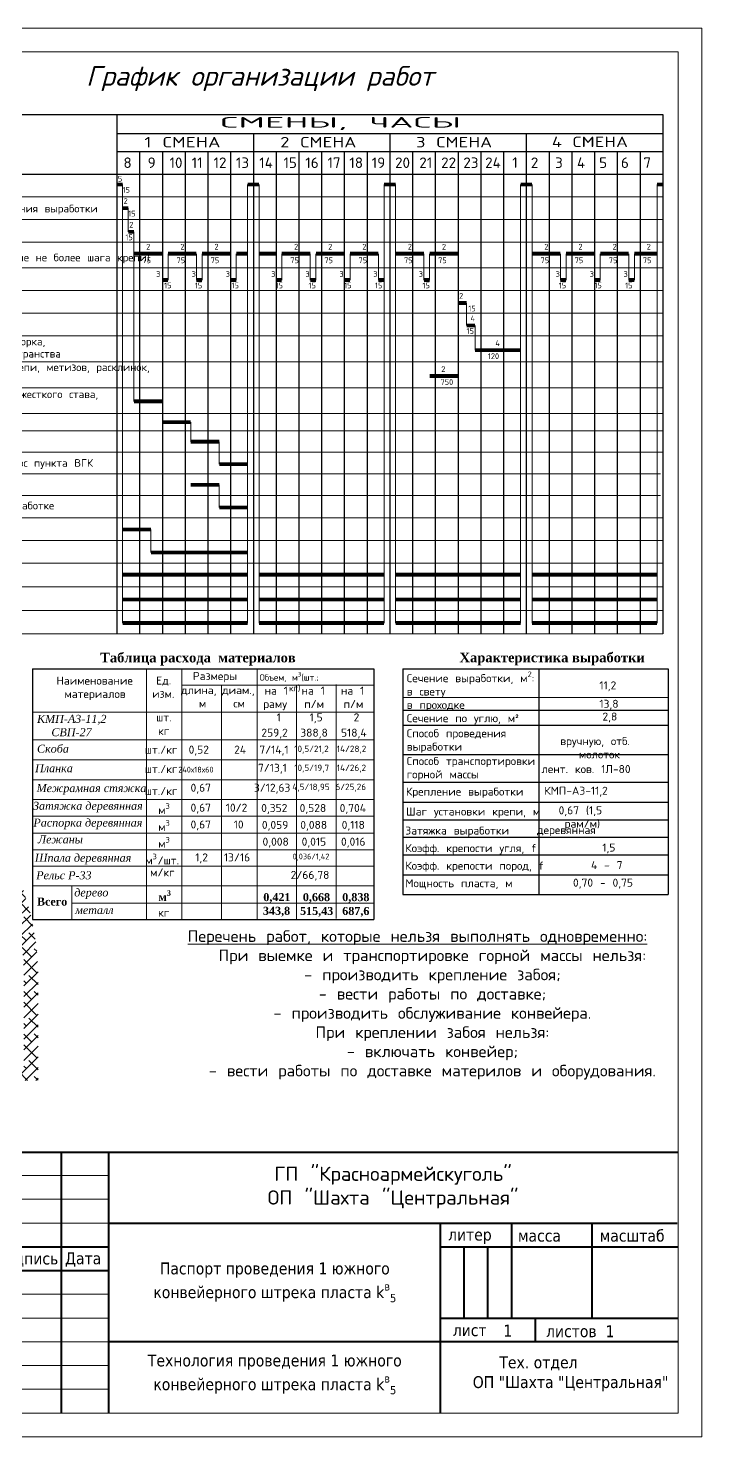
# Model space of a CAD drawing. Header units: millimetres. Extents: x 1757 to 4342, y -1901 to 53.
# Drawn here: x 4200.1 to 4342.3, y -1901.3 to -1604.3 of the extents above; entities that cross this region are included whole.
import ezdxf
from ezdxf.enums import TextEntityAlignment as Align

# ---------------------------------------------------------------- set-up
doc = ezdxf.new("R2010")
doc.units = ezdxf.units.MM
doc.header["$LTSCALE"] = 0.1
doc.styles.get("Standard").update_dxf_attribs({"font": 'txt.shx'})

# ---------------------------------------------------------------- blocks, each defined once
blk = doc.blocks.new('График организации работ')
at = {"lineweight": 30}
for p, q in [((142487.35, -140525.45), (142743.82, -140525.45)), ((142599.82, -140525.45), (142599.82, -140662.35)), ((142743.82, -140525.45), (142743.82, -140662.35)), ((142599.82, -140530.45), (142743.79, -140530.45)), ((142487.35, -140541.18), (142635.68, -140541.18)), ((142635.68, -140541.18), (142671.5, -140541.18)), ((142671.5, -140541.18), (142707.32, -140541.18)), ((142707.32, -140541.18), (142743.82, -140541.18))]:
    blk.add_line(p, q, dxfattribs=at)
at = {"linetype": 'Continuous', "lineweight": 15}
for p, q in [((142487.35, -140525.45), (142487.35, -140662.35)), ((142487.35, -140547.15), (142743.82, -140547.15)), ((142487.35, -140553.1), (142743.82, -140553.1)), ((142487.35, -140559.07), (142743.82, -140559.07)), ((142487.35, -140565.91), (142743.82, -140565.91)), ((142487.35, -140571.88), (142743.82, -140571.88)), ((142487.35, -140577.85), (142743.82, -140577.85)), ((142487.35, -140583.82), (142743.82, -140583.82)), ((142487.35, -140590.67), (142743.82, -140590.67)), ((142487.35, -140597.47), (142743.82, -140597.47)), ((142487.35, -140604.27), (142743.82, -140604.27)), ((142487.35, -140608.85), (142743.82, -140608.85)), ((142487.35, -140614.43), (142743.82, -140614.43)), ((142487.35, -140620.13), (142743.21, -140620.13)), ((142487.35, -140625.83), (142743.21, -140625.83)), ((142487.35, -140631.8), (142743.82, -140631.8)), ((142487.35, -140637.77), (142743.82, -140637.77)), ((142487.35, -140643.74), (142743.82, -140643.74)), ((142487.35, -140649.94), (142743.82, -140649.94)), ((142487.35, -140656.15), (142743.82, -140656.15)), ((142487.35, -140662.35), (142743.82, -140662.35))]:
    blk.add_line(p, q, dxfattribs=at)
for p, q in [((142635.82, -140530.45), (142635.82, -140662.35)), ((142671.82, -140530.45), (142671.82, -140662.35)), ((142707.82, -140530.45), (142707.82, -140662.35)), ((142599.85, -140535.21), (142635.68, -140535.21)), ((142605.82, -140535.21), (142605.82, -140662.35)), ((142611.82, -140535.21), (142611.82, -140662.35)), ((142617.82, -140535.21), (142617.82, -140662.35)), ((142623.82, -140535.21), (142623.82, -140662.35)), ((142629.82, -140535.21), (142629.82, -140662.35)), ((142635.68, -140535.21), (142671.5, -140535.21)), ((142641.82, -140535.21), (142641.82, -140662.35)), ((142647.82, -140535.21), (142647.82, -140662.35)), ((142653.82, -140535.21), (142653.82, -140662.35)), ((142659.82, -140535.21), (142659.82, -140662.35)), ((142665.82, -140535.21), (142665.82, -140662.35)), ((142671.5, -140535.21), (142707.32, -140535.21)), ((142677.82, -140535.21), (142677.82, -140662.35)), ((142683.82, -140535.21), (142683.82, -140662.35)), ((142689.82, -140535.21), (142689.82, -140662.35)), ((142695.82, -140535.21), (142695.82, -140662.35)), ((142701.82, -140535.21), (142701.82, -140662.35)), ((142707.32, -140535.21), (142743.82, -140535.21)), ((142713.82, -140535.21), (142713.82, -140662.35)), ((142719.82, -140535.21), (142719.82, -140662.35)), ((142725.82, -140535.21), (142725.82, -140662.35)), ((142731.82, -140535.21), (142731.82, -140662.35)), ((142737.82, -140535.21), (142737.82, -140662.35))]:
    blk.add_line(p, q)
at = {"lineweight": 0}
for p, q in [((142487.35, -140541.18), (142487.35, -140547.15)), ((142608.82, -140634.84), (142608.82, -140640.87))]:
    blk.add_line(p, q, dxfattribs=at)
at = {"lineweight": 13}
for p, q in [((142601.32, -140543.91), (142601.32, -140659.48)), ((142634.32, -140543.91), (142634.32, -140659.48)), ((142637.32, -140543.91), (142637.32, -140659.48)), ((142670.32, -140543.91), (142670.32, -140659.48)), ((142673.32, -140543.91), (142673.32, -140659.48)), ((142706.32, -140543.91), (142706.32, -140659.48)), ((142709.32, -140543.91), (142709.32, -140659.48)), ((142742.32, -140543.91), (142742.32, -140659.48)), ((142602.82, -140550.13), (142602.82, -140556.39)), ((142604.32, -140556.39), (142604.32, -140601.06)), ((142613.32, -140569.08), (142613.32, -140562.15)), ((142620.82, -140569.08), (142620.82, -140562.15)), ((142622.32, -140569.08), (142622.32, -140562.15)), ((142629.82, -140569.08), (142629.82, -140562.15)), ((142631.32, -140569.08), (142631.32, -140562.15)), ((142641.82, -140569.08), (142641.82, -140562.15)), ((142643.32, -140569.08), (142643.32, -140562.15)), ((142650.82, -140569.08), (142650.82, -140562.15)), ((142652.32, -140569.08), (142652.32, -140562.15)), ((142659.82, -140569.08), (142659.82, -140562.15)), ((142661.32, -140569.08), (142661.32, -140562.15)), ((142668.82, -140569.08), (142668.82, -140562.15)), ((142670.32, -140569.08), (142670.32, -140562.15)), ((142680.82, -140569.08), (142680.82, -140562.15)), ((142682.32, -140569.08), (142682.32, -140562.15)), ((142716.82, -140569.08), (142716.82, -140562.15)), ((142718.32, -140569.08), (142718.32, -140562.15)), ((142725.82, -140569.08), (142725.82, -140562.15)), ((142727.32, -140569.08), (142727.32, -140562.15)), ((142734.82, -140569.08), (142734.82, -140562.15)), ((142736.32, -140569.08), (142736.32, -140562.15)), ((142692.07, -140575.14), (142692.07, -140581.08)), ((142694.32, -140581.08), (142694.32, -140587.55)), ((142619.32, -140611.69), (142619.32, -140606.56)), ((142626.82, -140617.63), (142626.82, -140611.69)), ((142626.82, -140629.01), (142626.82, -140623.07))]:
    blk.add_line(p, q, dxfattribs=at)
at = {"lineweight": 0, "const_width": 1}
for points in [[(142599.82, -140543.91), (142601.32, -140543.91)], [(142634.32, -140543.91), (142637.32, -140543.91)], [(142670.32, -140543.91), (142673.32, -140543.91)], [(142706.32, -140543.91), (142709.32, -140543.91)], [(142742.32, -140543.91), (142743.82, -140543.91)], [(142601.32, -140550.13), (142602.82, -140550.13)], [(142602.82, -140556.39), (142604.32, -140556.39)], [(142604.32, -140562.15), (142611.82, -140562.15)], [(142613.32, -140562.15), (142620.82, -140562.15)], [(142622.32, -140562.15), (142629.82, -140562.15)], [(142631.32, -140562.15), (142634.32, -140562.15)], [(142637.32, -140562.15), (142641.82, -140562.15)], [(142643.32, -140562.15), (142650.82, -140562.15)], [(142652.32, -140562.15), (142659.82, -140562.15)], [(142661.32, -140562.15), (142668.82, -140562.15)], [(142673.32, -140562.15), (142680.82, -140562.15)], [(142682.32, -140562.15), (142689.82, -140562.15)], [(142709.32, -140562.15), (142716.82, -140562.15)], [(142718.32, -140562.15), (142725.82, -140562.15)], [(142727.32, -140562.15), (142734.82, -140562.15)], [(142736.32, -140562.15), (142742.32, -140562.15)], [(142611.82, -140569.08), (142613.32, -140569.08)], [(142622.32, -140569.08), (142620.82, -140569.08)], [(142631.32, -140569.08), (142629.82, -140569.08)], [(142643.32, -140569.08), (142641.82, -140569.08)], [(142652.32, -140569.08), (142650.82, -140569.08)], [(142661.32, -140569.08), (142659.82, -140569.08)], [(142670.32, -140569.08), (142668.82, -140569.08)], [(142682.32, -140569.08), (142680.82, -140569.08)], [(142718.32, -140569.08), (142716.82, -140569.08)], [(142727.32, -140569.08), (142725.82, -140569.08)], [(142736.32, -140569.08), (142734.82, -140569.08)], [(142692.07, -140575.14), (142689.82, -140575.14)], [(142694.32, -140581.08), (142692.07, -140581.08)], [(142694.32, -140587.55), (142706.32, -140587.55)], [(142682.32, -140594.38), (142689.82, -140594.38)], [(142604.32, -140601.06), (142611.82, -140601.06)], [(142611.82, -140606.56), (142619.32, -140606.56)], [(142619.32, -140611.69), (142626.82, -140611.69)], [(142626.82, -140617.63), (142634.32, -140617.63)], [(142619.32, -140623.07), (142626.82, -140623.07)], [(142626.82, -140629.01), (142634.32, -140629.01)], [(142601.32, -140634.84), (142608.82, -140634.84)], [(142608.82, -140640.87), (142634.32, -140640.87)], [(142601.32, -140646.74), (142634.32, -140646.74)], [(142637.32, -140646.74), (142670.32, -140646.74)], [(142673.32, -140646.74), (142706.32, -140646.74)], [(142709.32, -140646.74), (142742.32, -140646.74)], [(142601.32, -140653.3), (142634.32, -140653.3)], [(142637.32, -140653.3), (142670.32, -140653.3)], [(142673.32, -140653.3), (142706.32, -140653.3)], [(142709.32, -140653.3), (142742.32, -140653.3)], [(142601.32, -140659.48), (142634.32, -140659.48)], [(142637.32, -140659.48), (142670.32, -140659.48)], [(142673.32, -140659.48), (142706.32, -140659.48)], [(142709.32, -140659.48), (142742.32, -140659.48)]]:
    blk.add_lwpolyline(points, dxfattribs=at)
for s, height, width, p, p2 in [('СМЕНЫ, ЧАСЫ', 2.7694, 2.185325, (142627.13, -140528.9), (142690.68, -140528.9)), ('1 СМЕНА', 2.769, 1.143636, (142607.09, -140534.13), (142627.15, -140534.13)), ('2 СМЕНА', 2.769, 1.086454, (142642.91, -140534.13), (142662.97, -140534.13)), ('3 СМЕНА', 2.769, 1.086454, (142678.74, -140534.13), (142698.8, -140534.13)), ('4 СМЕНА', 2.769, 1.086454, (142714.56, -140534.06), (142734.62, -140534.06)), ('ОПЕРАЦИЯ', 2.769, 1.788507, (142515.54, -140536.34), (142554.34, -140536.34))]:
    blk.add_text(s, height=height, dxfattribs=dict(width=width)).set_placement(p, p2, align=Align.FIT)
for s, height, p in [('8', 2.77, (142601.56, -140539.55)), ('9', 2.77, (142607.94, -140539.55)), ('10', 2.769, (142613.71, -140539.55)), ('11', 2.769, (142619.55, -140539.55)), ('12', 2.769, (142625.32, -140539.55)), ('13', 2.769, (142631.22, -140539.55)), ('14', 2.769, (142637.38, -140539.55)), ('15', 2.769, (142643.76, -140539.55)), ('16', 2.769, (142649.53, -140539.55)), ('17', 2.769, (142655.37, -140539.55)), ('18', 2.769, (142661.14, -140539.55)), ('19', 2.769, (142667.04, -140539.55)), ('20', 2.769, (142673.2, -140539.55)), ('21', 2.769, (142679.59, -140539.55)), ('22', 2.769, (142685.35, -140539.55)), ('23', 2.769, (142691.2, -140539.55)), ('24', 2.769, (142696.96, -140539.55)), ('1', 2.77, (142704.11, -140539.51)), ('2', 2.77, (142709.02, -140539.55)), ('3', 2.77, (142715.41, -140539.55)), ('4', 2.77, (142721.18, -140539.55)), ('5', 2.77, (142727.02, -140539.55)), ('6', 2.77, (142732.78, -140539.55)), ('7', 2.77, (142738.69, -140539.55))]:
    blk.add_text(s, height=height).set_placement(p)
at = {"linetype": 'Continuous', "lineweight": 15}
for s, p in [('Прием и сдача смены.', (142488.85, -140545.22)), ('Подготовительно-заключительные работы. Проверка направления выработки ', (142488.85, -140551.26)), ('Обтяжка и смазка замковых соединений ', (142488.78, -140556.87)), ('(разработка по сечению с разбивкой на квадраты, подвигание не более шага крепи)', (142488.85, -140564.15)), ('Выемка горной массы ОМ ', (142488.85, -140561.45)), ('Крепление забоя временной крепью. Уборка горной массы', (142488.85, -140569.16)), ('Перемонтаж рабочего полка', (142488.85, -140575.28)), ('Демонтаж временной крепи', (142488.85, -140581.39)), ('Крепление забоя постоянной рамной крепью, расклинка, распорка,', (142488.85, -140586.3)), ('затяжка межрамного пространства, забутовка закрепного пространства', (142488.85, -140589.51)), ('Подготовка расклинок, метизов. Подноска в забой металлокрепи, метизов, расклинок, ', (142488.85, -140593.08)), ('затяжки, рудстойки', (142488.85, -140596.29)), ('Удлинение ленточного перегружателя 1Л-80 (наращивание с жесткого става,', (142488.85, -140600.2)), ('зачистка конвейера в 50-метровой зоне)', (142488.85, -140603.07)), ('Перемонтаж забойной лебедки. Предохранительного барьера', (142488.85, -140607.34)), ('Настилка рельсового пути', (142488.85, -140612.54)), ('Наращивание п/п става, става сж.воздуха, водоотлива, перенос пункта ВГК', (142488.85, -140618.31)), ('Наращивание вентиляционного става, перенос ДСВ', (142488.85, -140624.02)), ('Устранение утечек воздуха из вентиляционного става по выработке', (142488.85, -140629.53)), ('Доставка, складирование материалов', (142488.85, -140635.73)), ('Зачистка выработки', (142488.85, -140641.48)), ('Обслуживание пересыпов', (142488.85, -140647.58)), ('Обслуживание электрооборудования', (142488.85, -140653.64)), ('Прогноз выбросоопасности. ПВМ', (142488.85, -140659.85))]:
    blk.add_text(s, height=2.0229, dxfattribs=at).set_placement(p)
at = {"lineweight": 13}
for s, height, p in [('5', 1.52, (142600.09, -140543.16)), ('15', 1.523, (142601.32, -140546.11)), ('2', 1.52, (142601.59, -140549.01)), ('15', 1.523, (142602.82, -140552.33)), ('2', 1.52, (142603.09, -140555.27)), ('15', 1.523, (142602.06, -140558.6)), ('2', 1.52, (142607.57, -140561.06)), ('2', 1.52, (142616.57, -140561.06)), ('2', 1.52, (142625.57, -140561.06)), ('2', 1.52, (142646.57, -140561.06)), ('2', 1.52, (142655.57, -140561.06)), ('2', 1.52, (142664.57, -140561.06)), ('2', 1.52, (142676.57, -140561.06)), ('2', 1.52, (142685.57, -140561.06)), ('2', 1.52, (142712.57, -140561.06)), ('2', 1.52, (142721.57, -140561.06)), ('2', 1.52, (142730.57, -140561.06)), ('2', 1.52, (142739.57, -140561.06)), ('75', 1.523, (142606.56, -140564.64)), ('75', 1.523, (142615.56, -140564.64)), ('75', 1.523, (142624.56, -140564.64)), ('75', 1.523, (142645.56, -140564.64)), ('75', 1.523, (142654.56, -140564.64)), ('75', 1.523, (142663.56, -140564.64)), ('75', 1.523, (142675.56, -140564.64)), ('75', 1.523, (142684.56, -140564.64)), ('75', 1.523, (142711.56, -140564.64)), ('75', 1.523, (142720.56, -140564.64)), ('75', 1.523, (142729.56, -140564.64)), ('75', 1.523, (142738.56, -140564.64)), ('3', 1.52, (142610.19, -140568.26)), ('15', 1.523, (142612.29, -140571.28)), ('3', 1.52, (142619.54, -140568.26)), ('15', 1.523, (142620.4, -140571.28)), ('3', 1.52, (142628.53, -140568.26)), ('15', 1.523, (142630.09, -140571.28)), ('3', 1.52, (142640.53, -140568.26)), ('15', 1.523, (142641.69, -140571.28)), ('3', 1.52, (142649.55, -140568.26)), ('15', 1.523, (142650.38, -140571.28)), ('3', 1.52, (142658.53, -140568.26)), ('15', 1.523, (142659.77, -140571.28)), ('3', 1.52, (142667.46, -140568.26)), ('15', 1.523, (142667.9, -140571.28)), ('3', 1.52, (142679.44, -140568.26)), ('15', 1.523, (142680.43, -140571.28)), ('3', 1.52, (142715.55, -140568.26)), ('15', 1.523, (142716.38, -140571.28)), ('3', 1.52, (142724.53, -140568.26)), ('15', 1.523, (142725.77, -140571.28)), ('3', 1.52, (142733.46, -140568.26)), ('15', 1.523, (142733.9, -140571.28)), ('2', 1.52, (142690.09, -140574.02)), ('15', 1.523, (142692.52, -140577.35)), ('4', 1.52, (142693.09, -140579.96)), ('15', 1.523, (142692.06, -140583.28)), ('4', 1.52, (142699.65, -140586.48)), ('120', 1.523, (142697.68, -140589.91)), ('2', 1.52, (142685.4, -140593.31)), ('750', 1.523, (142685.18, -140596.74))]:
    blk.add_text(s, height=height, dxfattribs=at).set_placement(p)
at = {"linetype": 'Continuous', "insert": (142591.72, -140512.67), "char_height": 5.2241, "width": 146.6719, "attachment_point": 1}
blk.add_mtext('{\\fISOCPEUR|b0|i1|c204|p34;График организации работ}', dxfattribs=at)

msp = doc.modelspace()

# ---------------------------------------------------------------- hatches: boundary and pattern name
at = {"lineweight": 0}
h = msp.add_hatch(dxfattribs=at)
h.set_pattern_fill('ANSI38', scale=0.5, style=0)
h.set_pattern_definition([(45, (-279742.487, 278903.6247), (-1.122532015, 1.122532015), []), (135, (-279742.487, 278903.6247), (-3.3675960454, 1.122532015), [3.96875, -2.38125])])
h.paths.add_polyline_path([(4107.219, -1823.191), (4107.219, -1803.192), (4107.283, -1801.196), (4107.477, -1798.707), (4107.96, -1795.24), (4108.894, -1791.017), (4110.085, -1787.193), (4112.177, -1782.206), (4114.161, -1778.525), (4117.158, -1774.059), (4120.581, -1769.983), (4123.632, -1767.125), (4126.941, -1764.551), (4131.956, -1761.552), (4137.25, -1759.228), (4141.345, -1757.939), (4145.234, -1757.086), (4148.781, -1756.607), (4153.567, -1756.395), (4159.051, -1756.762), (4163.69, -1757.69), (4170.179, -1759.606), (4173.999, -1761.309), (4178.182, -1763.683), (4181.349, -1765.895), (4184.437, -1768.541), (4187.386, -1771.703), (4189.946, -1774.972), (4191.796, -1777.74), (4193.772, -1781.235), (4195.479, -1784.931), (4196.348, -1787.193), (4197.765, -1791.982), (4198.86, -1797.847), (4199.215, -1803.192), (4199.215, -1823.191)], flags=16)
h.paths.add_polyline_path([(4104.219, -1826.191), (4104.219, -1803.143), (4104.287, -1801.031), (4104.493, -1798.383), (4105.005, -1794.709), (4105.992, -1790.245), (4107.263, -1786.164), (4109.467, -1780.911), (4111.589, -1776.974), (4114.757, -1772.253), (4118.399, -1767.917), (4121.682, -1764.842), (4125.244, -1762.071), (4130.578, -1758.88), (4136.194, -1756.415), (4140.572, -1755.037), (4144.711, -1754.129), (4148.513, -1753.615), (4153.601, -1753.391), (4159.447, -1753.782), (4164.411, -1754.774), (4171.219, -1756.785), (4175.353, -1758.628), (4179.785, -1761.143), (4183.188, -1763.521), (4186.516, -1766.372), (4189.668, -1769.752), (4192.378, -1773.211), (4194.352, -1776.167), (4196.444, -1779.866), (4198.244, -1783.762), (4199.191, -1786.227), (4200.686, -1791.279), (4201.841, -1797.471), (4202.215, -1803.092), (4202.215, -1826.191)])

# ---------------------------------------------------------------- linework, layer by layer
at = {"lineweight": 30}
for p, q in [((4201.078, -1739.402), (4201.078, -1792.199)), ((4201.078, -1739.402), (4273.095, -1739.402)), ((4273.095, -1739.402), (4273.095, -1792.199)), ((4279.206, -1739.367), (4279.206, -1786.994)), ((4279.206, -1739.367), (4335.152, -1739.367)), ((4307.906, -1739.367), (4307.906, -1786.994)), ((4335.152, -1739.367), (4335.152, -1786.994)), ((4279.206, -1748.073), (4335.152, -1748.073)), ((4279.206, -1751.238), (4335.152, -1751.238)), ((4279.206, -1757.415), (4335.152, -1757.415)), ((4279.206, -1763.311), (4335.152, -1763.311)), ((4279.206, -1767.505), (4335.152, -1767.505)), ((4279.206, -1771.207), (4335.152, -1771.207)), ((4279.206, -1774.909), (4335.152, -1774.909)), ((4279.206, -1778.611), (4335.152, -1778.611)), ((4279.206, -1782.8), (4335.152, -1782.8)), ((4279.206, -1786.994), (4335.152, -1786.994)), ((4201.078, -1792.199), (4273.095, -1792.199))]:
    msp.add_line(p, q, dxfattribs=at)
at = {"lineweight": 20}
for p, q in [((4225.085, -1739.402), (4225.085, -1792.199)), ((4232.565, -1739.402), (4232.565, -1792.199)), ((4248.47, -1739.402), (4248.47, -1792.199)), ((4232.565, -1742.853), (4273.095, -1742.853)), ((4240.898, -1742.853), (4240.898, -1792.199)), ((4256.778, -1742.853), (4256.778, -1792.199)), ((4265.086, -1742.674), (4265.086, -1792.02)), ((4279.206, -1745.409), (4335.152, -1745.409)), ((4201.078, -1748.528), (4273.095, -1748.528)), ((4201.078, -1754.368), (4273.095, -1754.368)), ((4201.078, -1758.562), (4273.095, -1758.562)), ((4201.078, -1762.756), (4273.095, -1762.756)), ((4201.078, -1766.932), (4273.095, -1766.932)), ((4201.078, -1770.478), (4273.095, -1770.478)), ((4201.078, -1774.025), (4273.095, -1774.025)), ((4201.078, -1777.571), (4273.095, -1777.571)), ((4279.206, -1778.692), (4335.152, -1778.692)), ((4201.078, -1780.994), (4273.095, -1780.994)), ((4201.078, -1785.132), (4273.095, -1785.132)), ((4209.334, -1785.122), (4209.334, -1792.199)), ((4209.334, -1788.814), (4273.095, -1788.814)), ((4152.197, -1846.214), (4217.194, -1846.214)), ((4152.197, -1851.219), (4217.194, -1851.219)), ((4152.197, -1856.224), (4217.194, -1856.224)), ((4152.197, -1871.243), (4217.194, -1871.243)), ((4152.197, -1876.279), (4217.194, -1876.279)), ((4152.197, -1881.256), (4217.194, -1881.256)), ((4152.197, -1886.242), (4217.194, -1886.242)), ((4152.197, -1891.257), (4217.194, -1891.257))]:
    msp.add_line(p, q, dxfattribs=at)
at = {"lineweight": 40}
for p, q in [((4152.14, -1841.255), (4337.131, -1841.255)), ((4207.147, -1896.268), (4207.147, -1841.271)), ((4217.137, -1896.268), (4217.137, -1841.271)), ((4217.105, -1856.23), (4337.1, -1856.23)), ((4287.147, -1896.279), (4287.147, -1856.23)), ((4302.153, -1876.28), (4302.153, -1856.281)), ((4319.151, -1876.28), (4319.151, -1856.281)), ((4152.197, -1861.224), (4217.194, -1861.224)), ((4287.186, -1861.278), (4337.184, -1861.278)), ((4292.146, -1876.28), (4292.146, -1861.281)), ((4297.144, -1876.28), (4297.144, -1861.281)), ((4152.197, -1866.235), (4217.194, -1866.235)), ((4287.186, -1876.293), (4337.184, -1876.293)), ((4307.142, -1876.328), (4307.142, -1881.135)), ((4217.141, -1881.242), (4337.135, -1881.242))]:
    msp.add_line(p, q, dxfattribs=at)
at = {"color": 7, "lineweight": 0}
for points in [[(3922.278, -1604.306), (4342.278, -1604.306), (4342.278, -1901.306), (3922.278, -1901.306)], [(4337.278, -1896.306), (3942.278, -1896.306), (3942.278, -1609.306), (4337.278, -1609.306)]]:
    msp.add_lwpolyline(points, close=True, dxfattribs=at)

# ---------------------------------------------------------------- block references
at = {"color": 7, "lineweight": 0, "xscale": 0.7999999999883585, "yscale": 0.7999999999883585, "zscale": 0.8}
msp.add_blockref('График организации работ', (-109861.015, 110797.859), dxfattribs=at)

# ---------------------------------------------------------------- texts
for s, insert, char_height, width, attachment_point in [('{\\fTimes New Roman|b1|i0|c204|p18;Таблица расхода  материалов }', (4215.331, -1736), 2.0249, 88.32655, 1), ('{\\fTimes New Roman|b1|i0|c204|p18;Характеристика выработки}', (4291.15, -1735.979), 2.0249, 88.32655, 1), ('ГП "Красноармейскуголь"\\PОП "Шахта "Центральная"', (4277.118, -1848.75), 2.99986, 119.96251, 5), ('\\A1;{\\fTahoma|b0|i0|c204|p34;Паспорт проведения 1 южного конвейерного штрека пласта \\fTahoma|b0|i0|c0|p34;k\\fTahoma|b0|i0|c204|p34;\\H0.7x;\\Sв^ ;\\fTahoma|b0|i0|c0|p34;\\S^ 5;}', (4252.17, -1868.733), 2.499881, 69.95228, 5), ('\\A1;{\\fTahoma|b0|i0|c204|p34;Технология проведения 1 южного конвейерного штрека пласта \\fTahoma|b0|i0|c0|p34;k\\fTahoma|b0|i0|c204|p34;\\H0.7x;\\Sв^ ;\\fTahoma|b0|i0|c0|p34;\\S^ 5;}', (4252.17, -1888.139), 2.499881, 69.95228, 5)]:
    msp.add_mtext(s, dxfattribs=dict(insert=insert, char_height=char_height, width=width, attachment_point=attachment_point))
at = {"lineweight": 5, "attachment_point": 1}
for s, insert, char_height, width in [('\\pi1.528;Размеры', (4233.351, -1740.058), 1.68742, 14.30539), ('\\A1;\\pi0.65534;Объем, м{\\H0.7x;\\S3^ ;}(шт.; \\P\\pi6.865;кг)', (4248.297, -1740.058), 1.34994, 16.65494), ('\\A1;Сечение выработки, м{\\H0.7x;\\S2^ ;}:\\Pв свету\\Pв проходке\\PСечение по углю, м{\\fISOCPEUR|b0|i0|c204|p34;²}', (4280.009, -1739.941), 1.68742, 28.11997), ('\\pi4.2167;Наименование \\P\\pi5.9041;материалов', (4201.881, -1741.027), 1.68742, 28.11997), ('\\pi2.1527;Ед.\\P\\pi1.309;изм.', (4224.969, -1741.004), 1.68742, 7.68033), ('\\pi4.3403;на 1\\P\\pi4.0591;раму', (4245.668, -1743.14), 1.68742, 14.30539), ('\\pi4.3403;на 1\\P\\pi4.9028;п/м', (4253.469, -1743.14), 1.68742, 14.30539), ('\\pi4.3403;на 1\\P\\pi4.9028;п/м', (4261.777, -1743.14), 1.68742, 14.30539), ('\\pi1.7309;11,2', (4318.929, -1742.021), 1.68742, 7.68033), ('\\pi2.7935;длина, \\P\\pi6.5902;м', (4229.566, -1743.031), 1.68742, 14.30539), ('\\pi3.356;диам., \\P\\pi5.7465;см', (4237.678, -1743.031), 1.68742, 14.30539), ('\\pi1.4497;13,8', (4319.213, -1745.908), 1.68742, 7.68033), ('\\pi6.9405;{\\fTimes New Roman|b0|i1|c204|p18;КМП-А3-11,2\\P\\pi9.9625;СВП-27}', (4195.062, -1749.088), 1.68742, 28.11997), ('\\pi2.1527;шт.', (4224.969, -1748.767), 1.68742, 7.68033), ('\\pi3.5589;1', (4249.013, -1748.767), 1.68742, 7.68033), ('\\pi2.2934;1,5', (4257.22, -1748.767), 1.68742, 7.68033), ('\\pi3.2777;2', (4265.528, -1748.767), 1.68742, 7.68033), ('\\pi2.0121;2,8', (4319.292, -1748.602), 1.68742, 7.68033), ('\\pi2.5746;кг', (4224.969, -1751.642), 1.68742, 7.68033), ('\\pi0.3247;259,2', (4249.013, -1752.003), 1.68742, 7.68033), ('\\pi0.3247;388,8', (4257.22, -1752.003), 1.68742, 7.68033), ('\\pi0.60594;518,4', (4265.528, -1752.003), 1.68742, 7.68033), ('Способ проведения выработки', (4280.009, -1752.135), 1.68742, 28.11997), ('\\pi4.4979;вручную, отб. \\P\\pi8.4353;молоток', (4307.9, -1753.774), 1.68742, 28.11997), ('\\pi-0.23777;шт./кг', (4224.969, -1755.582), 1.68742, 7.68033), ('\\pi1.309;{\\C7;0,52}', (4232.676, -1755.582), 1.68742, 7.68033), ('\\pi2.434;{\\C7;24}', (4241.159, -1755.582), 1.68742, 7.68033), ('\\pi0.043468;{\\C7;7/14,1}', (4248.856, -1755.582), 1.68742, 7.68033), ('\\pi-0.77212;{\\C7;10,5/21,2}', (4257.025, -1755.582), 1.34994, 7.68033), ('\\pi-0.09715;{\\C7;14/28,2}', (4265.333, -1755.582), 1.34994, 7.68033), ('Способ транспортировки\\Pгорной массы', (4280.009, -1757.975), 1.68742, 28.11997), ('\\pi-0.23777;шт./кг', (4224.969, -1759.658), 1.68742, 7.68033), ('\\pi-1.0196;{\\C7;240х18х60}', (4232.805, -1760.03), 1.21494, 7.68033), ('\\pi-0.77212;{\\C7;10,5/19,7}', (4257.025, -1759.584), 1.34994, 7.68033), ('\\pi-0.09715;{\\C7;14/26,2}', (4265.333, -1759.584), 1.34994, 7.68033), ('\\pi2.248;лент. ков. 1Л-80 ', (4306.204, -1759.669), 1.68742, 28.11997), ('\\pi1.309;0,67', (4233.083, -1763.604), 1.68742, 7.68033), ('\\pi-0.23777;шт./кг', (4224.969, -1764.299), 1.68742, 7.68033), ('Крепление выработки', (4279.837, -1764.426), 1.68742, 28.11997), ('\\pi6.0447;КМП-А3-11,2', (4302.981, -1764.241), 1.68742, 28.11997), ('\\pi2.7876;{\\fTimes New Roman|b0|i1|c204|p18;Затяжка деревянная}', (4198.372, -1767.412), 1.68742, 28.11997), ('\\A1;\\pi2.6027;м{\\H0.7x;\\S3^  ;}', (4224.969, -1767.746), 1.68742, 7.68033), ('\\pi1.309;0,67', (4233.083, -1767.815), 1.68742, 7.68033), ('\\pi1.1684;10/2', (4240.652, -1767.815), 1.68742, 7.68033), ('Шаг установки крепи, м', (4279.864, -1768.62), 1.68742, 28.11997), ('\\pi2.714;0,67 (1,5 \\P\\pi3.9796;рам/м)', (4309.34, -1768.368), 1.68742, 16.95869), ('\\pi2.8594;{\\fTimes New Roman|b0|i1|c204|p18;Распорка деревянная}', (4198.372, -1770.958), 1.68742, 28.11997), ('\\A1;\\pi2.6027;м{\\H0.7x;\\S3^  ;}', (4224.969, -1771.292), 1.68742, 7.68033), ('\\pi1.309;0,67', (4233.083, -1771.361), 1.68742, 7.68033), ('\\pi2.8558;10', (4240.652, -1771.361), 1.68742, 7.68033), ('Затяжка выработки', (4279.702, -1772.639), 1.68742, 28.11997), ('\\pi5.9041;деревянная', (4301.584, -1772.518), 1.68742, 28.11997), ('\\pi9.4825;{\\fTimes New Roman|b0|i1|c204|p18;Лежаны}', (4192.706, -1774.504), 1.68742, 28.11997), ('\\A1;\\pi2.6027;м{\\H0.7x;\\S3^  ;}', (4224.969, -1774.839), 1.68742, 7.68033), ('\\pi4.1593;{\\fTimes New Roman|b0|i1|c204|p18;Шпала деревянная}', (4197.391, -1778.374), 1.68742, 28.11997), ('\\A1;\\pi-0.12527;м{\\H0.7x;\\S3^  ;}/шт.', (4224.969, -1778.356), 1.68742, 7.68033), ('\\pi2.2934;1,2', (4233.083, -1778.294), 1.68742, 7.68033), ('\\pi0.46532;13/16', (4240.959, -1778.294), 1.68742, 7.68033), ('\\pi3.7673;0,036/1,42', (4252.158, -1778.341), 1.21494, 17.25421), ('Коэфф. крепости угля, f', (4279.702, -1776.341), 1.68742, 28.11997), ('\\pi12.513;1,5', (4308.763, -1776.22), 1.68742, 28.11997), ('\\pi0.88718;м/кг', (4224.969, -1781.457), 1.68742, 7.68033), ('\\pi-1.3627;2/66,78', (4256.88, -1781.99), 1.68742, 7.68033), ('Коэфф. крепости пород, f', (4279.702, -1780.043), 1.68742, 28.11997), ('\\pi10.123;4 - 7', (4308.763, -1779.922), 1.68742, 28.11997), ('Мощность пласта, м', (4279.702, -1783.745), 1.68742, 28.11997), ('\\pi6.326;0,70 - 0,75', (4308.763, -1783.625), 1.68742, 28.11997), ('\\pi10.998;{\\fTimes New Roman|b1|i0|c204|p18;Всего}', (4190.989, -1787.607), 1.68742, 28.11997), ('\\pi10.621;{\\fTimes New Roman|b0|i1|c204|p18;дерево}', (4199.235, -1785.685), 1.68742, 28.11997), ('\\A1;\\pi2.6617;{\\fTimes New Roman|b1|i0|c204|p18;м\\H0.7x;\\S3^  ;}', (4224.969, -1786.06), 1.68742, 7.68033), ('\\pi1.1719;{\\fTimes New Roman|b1|i0|c204|p18;0,421}', (4248.573, -1786.672), 1.68742, 7.68033), ('\\pi1.1201;{\\fTimes New Roman|b1|i0|c204|p18;0,668}', (4256.974, -1786.672), 1.68742, 7.68033), ('\\pi1.1201;{\\fTimes New Roman|b1|i0|c204|p18;0,838}', (4265.282, -1786.672), 1.68742, 7.68033), ('\\pi10.142;{\\fTimes New Roman|b0|i1|c204|p18;металл}', (4199.896, -1789.392), 1.68742, 28.11997), ('\\pi2.5746;кг', (4224.969, -1789.929), 1.68742, 7.68033), ('\\pi1.0951;{\\fTimes New Roman|b1|i0|c204|p18;343,8}', (4248.573, -1789.56), 1.68742, 7.68033), ('\\pi0.5208;{\\fTimes New Roman|b1|i0|c204|p18;515,43}', (4256.974, -1789.588), 1.68742, 7.68033), ('\\pi1.1152;{\\fTimes New Roman|b1|i0|c204|p18;687,6}', (4265.282, -1789.588), 1.68742, 7.68033)]:
    msp.add_mtext(s, dxfattribs=dict(at, insert=insert, char_height=char_height, width=width))
at = {"color": 7, "lineweight": 5, "attachment_point": 1}
for s, insert, char_height, width in [('\\pi10.896;{\\fTimes New Roman|b0|i1|c204|p18;Скоба }', (4191.096, -1755.385), 1.68742, 28.11997), ('\\pi10.209;{\\fTimes New Roman|b0|i1|c204|p18;Планка}', (4191.384, -1759.489), 1.68742, 28.11997), ('\\pi0.043468;7/13,1', (4248.573, -1759.41), 1.68742, 7.68033), ('\\pi2.7803;{\\fTimes New Roman|b0|i1|c204|p18;Межрамная стяжка}', (4199.134, -1763.683), 1.68742, 28.11997), ('\\pi-1.0815;3/12,63', (4248.835, -1763.604), 1.68742, 7.68033), ('\\pi-1.1096;4,5/18,95', (4256.974, -1763.604), 1.34994, 7.68033), ('\\pi-0.32214;6/25,26', (4265.282, -1763.604), 1.34994, 7.68033), ('\\pi0.46532;0,352', (4248.835, -1767.891), 1.68742, 7.68033), ('\\pi0.46532;0,528', (4256.943, -1767.891), 1.68742, 7.68033), ('\\pi0.60594;0,704', (4265.251, -1767.891), 1.68742, 7.68033), ('\\pi0.60594;0,059', (4248.835, -1771.438), 1.68742, 7.68033), ('\\pi0.60594;0,088', (4256.943, -1771.438), 1.68742, 7.68033), ('\\pi1.0278;0,118', (4265.251, -1771.438), 1.68742, 7.68033), ('\\pi0.74656;0,008', (4248.835, -1774.984), 1.68742, 7.68033), ('\\pi0.88718;0,015', (4256.943, -1774.984), 1.68742, 7.68033), ('\\pi0.88718;0,016', (4265.251, -1774.984), 1.68742, 7.68033), ('\\pi8.4077;{\\fTimes New Roman|b0|i1|c204|p18;Рельс Р-33}', (4193.424, -1782.066), 1.68742, 28.11997)]:
    msp.add_mtext(s, dxfattribs=dict(at, insert=insert, char_height=char_height, width=width))
at = {"color": 7, "lineweight": 0, "insert": (4282.274, -1810.251), "char_height": 1.68742, "width": 100.70763, "attachment_point": 5}
msp.add_mtext('\\A1;{\\H1.44x;\\LПеречень работ, которые нельзя выполнять одновременно: \\l  \\P   При выемке и транспортировке горной массы нельзя:\\P   - производить крепление забоя;\\P   - вести работы по доставке;\\P   - производить обслуживание конвейера.\\P   При креплении забоя нельзя:\\P   - включать конвейер;\\P   - вести работы по доставке материлов и оборудования.}', dxfattribs=at)
at = {"linetype": 'Continuous', "lineweight": 30, "char_height": 2.49988, "attachment_point": 1}
for s, insert, width in [('{\\fTahoma|b0|i0|c204|p32;литер}', (4288.727, -1857.423), 13.58666), ('{\\fTahoma|b0|i0|c204|p32;масса}', (4303.471, -1857.644), 15.49486), ('{\\fTahoma|b0|i0|c204|p32;масштаб}', (4320.721, -1857.644), 16.02914), ('{\\fTahoma|b0|i0|c204|p32;Подпись}', (4193.217, -1862.469), 14.35052), ('{\\fTahoma|b0|i0|c204|p32;Дата}', (4207.911, -1862.423), 9.38125), ('{\\fTahoma|b0|i0|c204|p32;лист}', (4289.713, -1877.578), 13.70425), ('{\\fTahoma|b0|i0|c204|p32;листов  1}', (4309.4, -1877.795), 16.09704)]:
    msp.add_mtext(s, dxfattribs=dict(at, insert=insert, width=width))
at = {"lineweight": 15, "insert": (4300.385, -1877.667), "char_height": 2.49988, "width": 5.46504, "attachment_point": 1}
msp.add_mtext('{\\fTahoma|b0|i0|c204|p32;1}', dxfattribs=at)
at = {"lineweight": 40, "insert": (4293.935, -1884.348), "char_height": 2.49988, "width": 42.72424, "attachment_point": 1}
msp.add_mtext('{\\fTahoma|b0|i0|c204|p32;      Тех. отдел\\PОП "Шахта "Центральная"}', dxfattribs=at)

doc.saveas('drawing.dxf')
